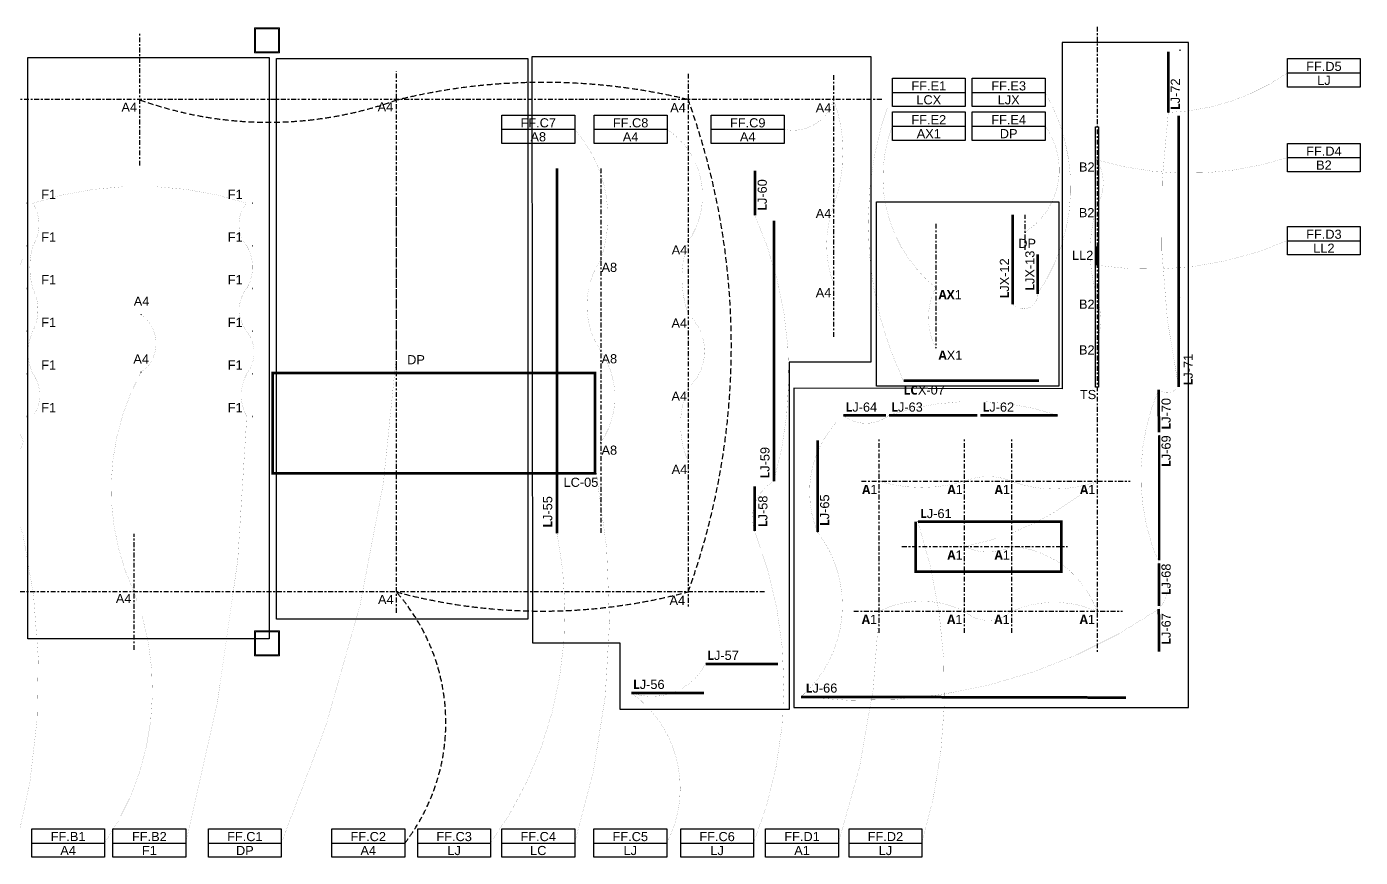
# Model space of a CAD drawing. Header units: millimetres. Extents: x 47511 to 319330, y -16764 to 12078.
# Drawn here: x 299080 to 316594, y -13376 to -2470 of the extents above; entities that cross this region are included whole.
import ezdxf

# ---------------------------------------------------------------- set-up
doc = ezdxf.new("R2010")
doc.units = ezdxf.units.MM
for name, pattern in [('ACAD_ISO02W100', [15, 12, -3]), ('Center 1_4_', [13.493749999999999, 6.349999999999999, -2.38125, 2.38125, -2.38125]), ('Dash - Tight', [4.5, 3, -1.5]), ('DASHDOT', [25.4, 12.7, -6.35, 0, -6.35])]:
    doc.linetypes.add(name, pattern=pattern)
doc.layers.add('0-CountArea', color=152, linetype='Continuous', plot=False, transparency=0.5)
for name, color, linetype, lineweight in [('A-LABEL-FF', 7, 'Continuous', 9), ('E-LUM-CIRC', 5, 'Dash - Tight', 30), ('E-LUM-DIM', 7, 'Center 1_4_', 30), ('E-LUM-DL', 131, 'Continuous', 30), ('E-LUM-FL', 21, 'Continuous', 30), ('E-LUM-GFIT', 252, 'Continuous', 30), ('E-LUM-LED', 20, 'DASHDOT', 30), ('E-LUM-LL', 175, 'Continuous', 30), ('E-LUM-PDT', 135, 'Continuous', 30), ('E-LUM-SP', 143, 'Continuous', 30), ('E-LUM-TRK', 31, 'Continuous', 30), ('S-COLS', 7, 'Continuous', 5)]:
    doc.layers.add(name, color=color, linetype=linetype, lineweight=lineweight)
doc.layers.add('Specialty Equipment', color=7, linetype='Continuous', lineweight=5, true_color=0x008040)
doc.styles.add('1-1', font='Yu Gothic UI Semibold.ttf', dxfattribs={"height": 1.5})
doc.styles.add('Arial_1', font='arial.ttf', dxfattribs={"height": 119.9999999999999})

# ---------------------------------------------------------------- blocks, each defined once
blk = doc.blocks.new('S_COL_Square_Finish - 300 x 300-6801514-S_1000_L1_First floor')
at = {"layer": 'S-COLS'}
for p, q in [((164.9999999999999, 164.9999999999999), (-165.0000000000001, 164.9999999999999)), ((-165.0000000000001, 164.9999999999999), (-165, -165.0000000000003)), ((150.0000000000004, 149.9999999999998), (-150.0000000000001, 149.9999999999998)), ((-150.0000000000001, 149.9999999999998), (-150.0000000000001, -149.9999999999995)), ((-150.0000000000001, -150.0000000000003), (-150.0000000000001, 149.9999999999998)), ((-150.0000000000001, 149.9999999999998), (150.0000000000004, 149.9999999999998)), ((150.0000000000004, -149.9999999999995), (150.0000000000004, 149.9999999999998)), ((150.0000000000004, 149.9999999999998), (150.0000000000004, -150.0000000000003)), ((164.9999999999999, -165.0000000000003), (164.9999999999999, 164.9999999999999)), ((-165, -165.0000000000003), (164.9999999999999, -165.0000000000003)), ((-150.0000000000001, -149.9999999999995), (150.0000000000004, -149.9999999999995)), ((150.0000000000004, -150.0000000000003), (-150.0000000000001, -150.0000000000003))]:
    blk.add_line(p, q, dxfattribs=at)
blk = doc.blocks.new('LC')
at = {"layer": 'E-LUM-LED', "lineweight": 0, "ltscale": 100}
for p, q in [((-0.3484143489331473, 0.3741107117366482), (-0.3484143489331473, 0.4991107117366482)), ((-0.3484143489331473, 0.4991107117366482), (0.1515856510668527, 0.4991107117366482)), ((0, 0.3741107117366482), (-0.3484143489331473, 0.3741107117366482)), ((0, -0.3741107117366482), (0, 0.3741107117366482)), ((0.1515856510668527, 0.4991107117366482), (0.1515856510668527, -0.4991107117366482)), ((-0.3484143489331473, -0.3741107117366482), (-0.3484143489331473, -0.4991107117366482)), ((-0.3484143489331473, -0.3741107117366482), (0, -0.3741107117366482)), ((-0.3484143489331473, -0.4991107117366482), (0.1515856510668527, -0.4991107117366482))]:
    blk.add_line(p, q, dxfattribs=at)
blk = doc.blocks.new('LJX')
at = {"layer": 'E-LUM-LED', "color": 3, "lineweight": 0, "ltscale": 100}
for p, q in [((-0.3484143489331473, 0.3741107117366482), (-0.3484143489331473, 0.4991107117366482)), ((-0.3484143489331473, 0.4991107117366482), (0.1515856510668527, 0.4991107117366482)), ((0, 0.3741107117366482), (-0.3484143489331473, 0.3741107117366482)), ((0, -0.3741107117366482), (0, 0.3741107117366482)), ((0.1515856510668527, 0.4991107117366482), (0.1515856510668527, -0.4991107117366482)), ((-0.3484143489331473, -0.3741107117366482), (-0.3484143489331473, -0.4991107117366482)), ((-0.3484143489331473, -0.3741107117366482), (0, -0.3741107117366482)), ((-0.3484143489331473, -0.4991107117366482), (0.1515856510668527, -0.4991107117366482))]:
    blk.add_line(p, q, dxfattribs=at)
blk = doc.blocks.new('DP')
at = {"layer": 'E-LUM-GFIT', "lineweight": 30}
blk.add_circle((0, 0), 0.8692723396954951, dxfattribs=at)
at = {"layer": 'E-LUM-PDT', "lineweight": 30}
for p, q in [((-0.5284937445539981, 0), (-1.5, 0)), ((0, 1.5), (0, 0.5284937445539981)), ((1.5, 0), (0.5284937445539981, 0)), ((0, -0.5284937445539981), (0, -1.5))]:
    blk.add_line(p, q, dxfattribs=at)
for radius in [0.8692723396954951, 0.5284937445268401]:
    blk.add_circle((0, 0), radius, dxfattribs=at)
at = {"layer": 'E-LUM-PDT', "lineweight": 30, "insert": (-0.2037465251050889, 0.4385649404139258), "char_height": 0.867345597444381, "attachment_point": 1, "style": '1-1'}
blk.add_mtext_dynamic_manual_height_columns('P', width=0.867345597444381, gutter_width=4.336727987221905, heights=[0], dxfattribs=at)
blk = doc.blocks.new('LCX')
at = {"layer": 'E-LUM-LED', "lineweight": 0, "ltscale": 100}
for p, q in [((-0.3484143489331473, 0.3741107117366482), (-0.3484143489331473, 0.4991107117366482)), ((-0.3484143489331473, 0.4991107117366482), (0.1515856510668527, 0.4991107117366482)), ((0, 0.3741107117366482), (-0.3484143489331473, 0.3741107117366482)), ((0, -0.3741107117366482), (0, 0.3741107117366482)), ((0.1515856510668527, 0.4991107117366482), (0.1515856510668527, -0.4991107117366482)), ((-0.3484143489331473, -0.3741107117366482), (-0.3484143489331473, -0.4991107117366482)), ((-0.3484143489331473, -0.3741107117366482), (0, -0.3741107117366482)), ((-0.3484143489331473, -0.4991107117366482), (0.1515856510668527, -0.4991107117366482))]:
    blk.add_line(p, q, dxfattribs=at)
blk = doc.blocks.new('TS')
at = {"layer": 'E-LUM-TRK', "linetype": 'ByBlock', "lineweight": 0, "ltscale": 10}
h = blk.add_hatch(color=256, dxfattribs=at)
h.dxf.hatch_style = 1
h.paths.add_polyline_path([(0.3484143489331473, 0.3741107117366482), (0, 0.3741107117366482), (0, -0.3741107117366482), (0.3484143489331473, -0.3741107117366482)])
blk.add_lwpolyline([(0, 0.3741107117366482), (0.3484143489331473, 0.3741107117366482), (0.3484143489331473, -0.3741107117366482), (0, -0.3741107117366482)], close=True, dxfattribs=at)
blk = doc.blocks.new('F1')
at = {"layer": 'E-LUM-FL', "lineweight": 30, "ltscale": 100}
h = blk.add_hatch(color=256, dxfattribs=at)
h.dxf.hatch_style = 1
h.paths.add_polyline_path([(1.5, 1.5), (-1.5, 1.5), (0, 0)])
for p, q in [((1.5, 1.5), (-1.5, 1.5)), ((-1.5, 1.5), (0, 0)), ((0, 0), (1.5, 1.5))]:
    blk.add_line(p, q, dxfattribs=at)
at = {"layer": 'E-LUM-FL', "lineweight": 30}
blk.add_lwpolyline([(-1.5, 3), (1.5, 3), (1.5, 0), (-1.5, 0)], close=True, dxfattribs=at)
at = {"layer": 'E-LUM-GFIT', "lineweight": 30}
blk.add_lwpolyline([(-1.5, 3), (1.5, 3), (1.5, 0), (-1.5, 0)], close=True, dxfattribs=at)
blk = doc.blocks.new('A4')
at = {"layer": 'E-LUM-DL', "lineweight": 30}
for p, q in [((0, 1.499999999992724), (0, -1.500000000007276)), ((1.5, -7.275957614183426e-12), (-1.5, -7.275957614183426e-12))]:
    blk.add_line(p, q, dxfattribs=at)
blk.add_circle((0, -7.275957614183426e-12), 0.8692723396954951, dxfattribs=at)
at = {"layer": 'E-LUM-GFIT', "lineweight": 0}
blk.add_circle((0, -7.275957614183426e-12), 0.8692723396954951, dxfattribs=at)
blk = doc.blocks.new('A8')
at = {"layer": 'E-LUM-DL', "lineweight": 30}
for p, q in [((1.5, 0), (-1.5, 0)), ((0, 1.5), (0, -1.5))]:
    blk.add_line(p, q, dxfattribs=at)
blk.add_circle((0, 0), 0.8692723396954951, dxfattribs=at)
at = {"layer": 'E-LUM-GFIT', "lineweight": 0}
blk.add_circle((0, 0), 0.8692723396954951, dxfattribs=at)
blk = doc.blocks.new('AX1')
at = {"layer": 'E-LUM-DL', "lineweight": 0, "ltscale": 100}
h = blk.add_hatch(color=256, dxfattribs=at)
h.dxf.hatch_style = 1
edge = h.paths.add_edge_path()
edge.add_arc((0, 7.275957614183426e-12), 0.8692723396954951, 0, 360)
at = {"layer": 'E-LUM-DL', "lineweight": 30}
for p, q in [((1.5, 7.275957614183426e-12), (-1.5, 7.275957614183426e-12)), ((0, 1.500000000007276), (0, -1.499999999992724))]:
    blk.add_line(p, q, dxfattribs=at)
blk.add_circle((0, 7.275957614183426e-12), 0.8692723396954951, dxfattribs=at)
at = {"layer": 'E-LUM-GFIT', "lineweight": 0}
blk.add_circle((0, 7.275957614183426e-12), 0.8692723396954951, dxfattribs=at)
blk = doc.blocks.new('B2')
at = {"layer": 'E-LUM-SP', "lineweight": 30}
h = blk.add_hatch(color=256, dxfattribs=at)
h.dxf.hatch_style = 1
h.paths.add_polyline_path([(-0.6281498283947955, 0.647336055387882), (-1.852577966032776e-09, -1.806318539188112e-09), (0.6468912980985457, 0.628607842232922, 0.4140062720843436)])
h.paths.add_polyline_path([(-0.6468913017972082, -0.6286078458392492, 0.4140062720825565), (0.6281498246921091, -0.6473360590030641), (-1.852578038891162e-09, -1.806318650210414e-09)])
at = {"layer": 'E-LUM-GFIT', "lineweight": 30}
blk.add_circle((-1.84809323400259e-09, -1.80443748831749e-09), 0.9020067491609749, dxfattribs=at)
at = {"layer": 'E-LUM-SP', "lineweight": 30}
for p, q in [((0.6468912980926689, 0.6286078422272112), (-1.15143536234973, -1.11889169128699)), ((1.11810587279615, -1.152257342073426), (-0.6281498283933615, 0.647336055386404))]:
    blk.add_line(p, q, dxfattribs=at)
blk.add_circle((-1.84809323400259e-09, -1.80443748831749e-09), 0.9020067491609749, dxfattribs=at)
blk.add_arc((0.008444299761322327, 0.5723499693995109), 2.050760635824496, 235.5570683131921, 302.7583856841853, dxfattribs=at)
blk = doc.blocks.new('LL2')
at = {"layer": 'E-LUM-LL', "lineweight": 0, "ltscale": 100}
for p, q in [((0.3484143489331473, 0.4991107117384672), (-0.1515856510668527, 0.4991107117384672)), ((-0.1515856510668527, -0.4991107117384672), (-0.1515856510668527, 0.4991107117384672)), ((0.3484143489331473, 0.3741107117384672), (0, 0.3741107117384672)), ((0, 0.3741107117384672), (0, -0.3741107117384672)), ((0.3484143489331473, 0.3741107117384672), (0.3484143489331473, 0.4991107117384672)), ((0.3484143489331473, -0.4991107117384672), (-0.1515856510668527, -0.4991107117384672)), ((0, -0.3741107117384672), (0.3484143489331473, -0.3741107117384672)), ((0.3484143489331473, -0.3741107117384672), (0.3484143489331473, -0.4991107117384672))]:
    blk.add_line(p, q, dxfattribs=at)
blk = doc.blocks.new('A1')
at = {"layer": 'E-LUM-DL', "lineweight": 30}
for p, q in [((1.5, 0), (-1.5, 0)), ((0, 1.5), (0, -1.5))]:
    blk.add_line(p, q, dxfattribs=at)
blk.add_circle((0, 0), 0.8692723396954951, dxfattribs=at)
at = {"layer": 'E-LUM-GFIT', "lineweight": 0}
blk.add_circle((0, 0), 0.8692723396954951, dxfattribs=at)

msp = doc.modelspace()

# ---------------------------------------------------------------- linework, layer by layer
at = {"layer": '0-CountArea', "ltscale": 10}
for points in [[(309153.5291023114, -7218.168552757881), (309153.5291023114, -11408.68897073163), (314336.0219565857, -11408.68897073163), (314336.0219565857, -2677.843520183756), (312677.7628271523, -2677.843520183756), (312677.7628271523, -7225.431316854723)], [(299094.3964054933, -2875.777932590689), (302263.3781478677, -2875.777932590689), (302263.3781478677, -10508.88198556827), (299094.3964054933, -10508.88198556827)], [(302360.3058216167, -2887.812576454715), (305661.131479497, -2887.812576454715), (305661.131479497, -10248.55236731435), (302360.3058216167, -10248.55236731435)], [(305716.2557495089, -2861.718788440281), (310165.1487823986, -2861.718788440281), (310165.1487823986, -6874.103936591418), (309092.7344795816, -6874.103936591418), (309092.7344795816, -11434.76570529607), (306873.0860849292, -11434.76570529607), (306873.0860849292, -10562.50815391162), (305728.9977646554, -10562.50815391162)], [(310242.0667245005, -4769.325728311669), (312634.5626906775, -4769.325728311669), (312634.5626906775, -7190.695633327763), (310242.0667245005, -7190.695633327763)]]:
    msp.add_lwpolyline(points, close=True, dxfattribs=at)
at = {"layer": 'E-LUM-CIRC', "linetype": 'ByBlock', "ltscale": 10}
for p, q in [((315637.0554755626, -3076.833140034883), (316593.5289592468, -3076.833140034883)), ((310448.3841389918, -3332.552626259348), (311404.8576226759, -3332.552626259348)), ((311497.3855904282, -3332.552626259348), (312453.8590741123, -3332.552626259348)), ((305319.8717649953, -3817.753044661542), (306276.3452486795, -3817.753044661542)), ((306532.9126275832, -3817.753044661542), (307489.3861112673, -3817.753044661542)), ((308070.8391538552, -3817.753044661542), (309027.3126375393, -3817.753044661542)), ((310448.3841389918, -3776.645206950678), (311404.8576226759, -3776.645206950678)), ((311497.3855904282, -3776.645206950678), (312453.8590741123, -3776.645206950678)), ((315637.0554755626, -4189.646551180995), (316593.5289592468, -4189.646551180995)), ((315637.0554755626, -5280.351204202409), (316593.5289592468, -5280.351204202409)), ((299146.0045558662, -13188.26100937178), (300102.4780395503, -13188.26100937178)), ((300213.0123599804, -13188.26100937178), (301169.4858436646, -13188.26100937178)), ((301467.0255302264, -13188.26100937178), (302423.4990139105, -13188.26100937178)), ((303087.5775873738, -13188.26100937178), (304044.051071058, -13188.26100937178)), ((304215.5149405144, -13188.26100937178), (305171.9884241985, -13188.26100937178)), ((305319.8717649953, -13188.26100937178), (306276.3452486795, -13188.26100937178)), ((306528.3182701365, -13188.26100937178), (307484.7917538207, -13188.26100937178)), ((307668.451593719, -13188.26100937178), (308624.9250774031, -13188.26100937178)), ((308784.057376531, -13188.26100937178), (309740.5308602151, -13188.26100937178)), ((309878.8748218958, -13188.26100937178), (310835.3483055799, -13188.26100937178))]:
    msp.add_line(p, q, dxfattribs=at)
for points in [[(315637.0554755626, -2889.477364299717), (316593.5289592468, -2889.477364299717), (316593.5289592468, -3264.18891577005), (315637.0554755626, -3264.18891577005)], [(310448.3841389918, -3145.196850524182), (311404.8576226759, -3145.196850524182), (311404.8576226759, -3519.908401994515), (310448.3841389918, -3519.908401994515)], [(311497.3855904282, -3145.196850524182), (312453.8590741123, -3145.196850524182), (312453.8590741123, -3519.908401994515), (311497.3855904282, -3519.908401994515)], [(305319.8717649953, -3630.397268926376), (306276.3452486795, -3630.397268926376), (306276.3452486795, -4005.108820396708), (305319.8717649953, -4005.108820396708)], [(306532.9126275832, -3630.397268926376), (307489.3861112673, -3630.397268926376), (307489.3861112673, -4005.108820396708), (306532.9126275832, -4005.108820396708)], [(308070.8391538552, -3630.397268926376), (309027.3126375393, -3630.397268926376), (309027.3126375393, -4005.108820396708), (308070.8391538552, -4005.108820396708)], [(310448.3841389918, -3589.289431215511), (311404.8576226759, -3589.289431215511), (311404.8576226759, -3964.000982685844), (310448.3841389918, -3964.000982685844)], [(311497.3855904282, -3589.289431215511), (312453.8590741123, -3589.289431215511), (312453.8590741123, -3964.000982685844), (311497.3855904282, -3964.000982685844)], [(315637.0554755626, -4002.290775445828), (316593.5289592468, -4002.290775445828), (316593.5289592468, -4377.002326916161), (315637.0554755626, -4377.002326916161)], [(315637.0554755626, -5092.995428467242), (316593.5289592468, -5092.995428467242), (316593.5289592468, -5467.706979937575), (315637.0554755626, -5467.706979937575)], [(299146.0045558662, -13000.90523363661), (300102.4780395503, -13000.90523363661), (300102.4780395503, -13375.61678510695), (299146.0045558662, -13375.61678510695)], [(300213.0123599804, -13000.90523363661), (301169.4858436646, -13000.90523363661), (301169.4858436646, -13375.61678510695), (300213.0123599804, -13375.61678510695)], [(301467.0255302264, -13000.90523363661), (302423.4990139105, -13000.90523363661), (302423.4990139105, -13375.61678510695), (301467.0255302264, -13375.61678510695)], [(303087.5775873738, -13000.90523363661), (304044.051071058, -13000.90523363661), (304044.051071058, -13375.61678510695), (303087.5775873738, -13375.61678510695)], [(304215.5149405144, -13000.90523363661), (305171.9884241985, -13000.90523363661), (305171.9884241985, -13375.61678510695), (304215.5149405144, -13375.61678510695)], [(305319.8717649953, -13000.90523363661), (306276.3452486795, -13000.90523363661), (306276.3452486795, -13375.61678510695), (305319.8717649953, -13375.61678510695)], [(306528.3182701365, -13000.90523363661), (307484.7917538207, -13000.90523363661), (307484.7917538207, -13375.61678510695), (306528.3182701365, -13375.61678510695)], [(307668.451593719, -13000.90523363661), (308624.9250774031, -13000.90523363661), (308624.9250774031, -13375.61678510695), (307668.451593719, -13375.61678510695)], [(308784.057376531, -13000.90523363661), (309740.5308602151, -13000.90523363661), (309740.5308602151, -13375.61678510695), (308784.057376531, -13375.61678510695)], [(309878.8748218958, -13000.90523363661), (310835.3483055799, -13000.90523363661), (310835.3483055799, -13375.61678510695), (309878.8748218958, -13375.61678510695)]]:
    msp.add_lwpolyline(points, close=True, dxfattribs=at)
at = {"layer": 'E-LUM-CIRC', "ltscale": 25, "const_width": 1}
for points in [[(315637.0554755626, -3076.833140034883, -0.1447765647557884), (314071.9222467054, -3597.158678081192, 0.08457509452568897), (314205.8659602948, -7198.929243610553, -0.4077429000354115), (313944.4222465651, -7236.737960637292, 0.2063743000572436), (313949.9222466727, -9516.737960632498, -0.3770915023466516), (313946.9222466528, -10116.73796063251, -0.1808285288246936), (309249.2324978928, -11268.7824250112, 0.3938555486376931), (309467.6532153209, -9106.684431468035, -0.3156664760733004), (309803.2324979359, -7571.263714046705, 0.3554519201130481), (310402.232497926, -7571.263714046705, -0.1637905880662464), (312619.6532153637, -7572.51470734601)], [(309678.4202799186, -5855.242340591751, -0.1780066831737059), (309678.0965898669, -4815.874432305587, 0.1754805202770191), (309678.6532153788, -3428.392197312023, -0.395622922669824), (309027.3126375393, -3817.753044661542)], [(310593.8492818116, -7122.110635170378, -0.2045856217224856), (310448.3841389918, -3332.552626259348)], [(312453.8590741123, -3332.552626259348, -0.2901921569880032), (312354.648802273, -5978.263168454301, -0.7116946029791305), (312030.5526798638, -6113.384867949077)], [(306618.5636397983, -7931.378410599675, 0.3089360361207464), (306618.3048335631, -6729.77452296963, -0.3025640865538469), (306618.5505172286, -5530.498100755052, 0.2704054418120825), (306276.3452486795, -3817.753044661542)], [(307765.9785314825, -8173.318414891153, -0.2098137617152226), (307767.941813711, -7211.425005307668, 0.4460554334842027), (307767.9928459264, -6248.676294487683, -0.1706701006510715), (307766.431260136, -5291.167072897442, 0.419869725084498), (307489.3861112673, -3817.753044661542)], [(311017.2606566174, -6688.222676203717, -0.2381764340503588), (311016.5389152857, -5895.15127059388, -0.3254979160599282), (310448.3841389918, -3776.645206950678)], [(312188.708076583, -5169.790700110272, 0.4321535213953151), (312453.8590741123, -3776.645206950678)], [(313136.4346385527, -6622.02553966899, 0.157222941732389), (313136.3281999321, -6022.15273604625, -0.1517031004184599), (313136.2917483496, -4822.473276198623, 0.2727484499550936), (313135.1486267252, -4220.381201741417, 0.1511776068604312), (315637.0554755626, -4189.646551180995)], [(299160.9222465993, -7587.600168432022, 0.3242286529108489), (299160.9222465993, -7027.600168432022, -0.2257714684290951), (299160.9222465993, -6467.600168432022, 0.2408281461413204), (299160.9222465993, -5907.600168432007, -0.1397723776904205), (299160.9222465993, -5347.600168431876, 0.2908998523740216), (299160.9222465993, -4787.600168431745, -0.1579808578742265), (301970.9222465993, -4787.600168431753, 0.3692213295574459), (301970.9222465993, -5347.600168431884, -0.2678571428572992), (301970.9222465993, -5907.600168432014, 0.3541932970675477), (301970.9222465993, -6467.600168432029, -0.3392857142858283), (301970.9222465993, -7027.600168432029, 0.2603731479028401), (301970.9222465993, -7587.600168432029, -0.05948841802765952), (301169.4858436646, -13188.26100937178)], [(308643.3178168543, -4948.883004464456, -0.1769182576926918), (308890.1956361224, -8441.10410475162, 0.362725664983146), (308642.5676432883, -9100.719802304186, -0.1913205774936874), (308624.9250774031, -13188.26100937178)], [(313136.2647741787, -5603.247931835605, 0.1403723213265416), (315637.0554755626, -5280.351204202409)], [(299031.1062519901, -5507.918250663221, 0.2224041307921033), (299037.1586727331, -7920.516905327808, 0.2194483276390094), (299030.192775335, -9127.676148831393, -0.1196895442257888), (298952.0179826718, -13188.26100937178)], [(300584.8520359955, -6251.78384903133, -0.5193287050698151), (300580.7665426393, -7007.149924180136, 0.2383129663836106), (300490.1019797797, -9893.125419345466, -0.2499022040542841), (300102.4780395503, -13188.26100937178)], [(303931.4047459431, -6827.050681056935, -0.08750745922810689), (302423.4990139105, -13188.26100937178)], [(306561.1465652527, -8336.43071906305, -0.1232830048950078), (306276.3452486795, -13188.26100937178)], [(310275.0616564545, -8438.514707345043, 0.1462505424394172), (311395.6532153479, -8438.514707345043, -0.1992145132694297), (312015.6532153479, -8438.514707345043, 0.1821314553548737), (313136.2447742413, -8438.514707345043, -0.1342573413213051), (311395.7941001201, -9293.51470749652, 0.2403225928164619), (312015.7941001201, -9293.51470749652, -0.297046703559974), (313135.9222466518, -10145.96463759226, 0.2111559726748443), (312015.3306877584, -10145.96463759226, -0.3833941354274926), (311395.3306877584, -10145.96463759226, 0.2373965302150099), (310274.739128865, -10145.96463759226, -0.07263212396391817), (309740.5308602151, -13188.26100937178)], [(310783.2324979012, -8968.559171757253, -0.1534346643691147), (310835.3483055799, -13188.26100937178)], [(306043.9131915193, -9122.407431681539, -0.2095642755008187), (305171.9884241985, -13188.26100937178)], [(307995.3049138213, -10836.9936190711, -0.3713237901218557), (307020.2899682297, -11216.55610471034, -0.3741874743254806), (307484.7917538207, -13188.26100937178)]]:
    msp.add_lwpolyline(points, format="xyb", dxfattribs=at)
at = {"layer": 'E-LUM-CIRC', "ltscale": 25}
msp.add_lwpolyline([(300563.7487568764, -3430.03517147481, 0.173160081652868), (303932.5084998584, -3436.025356754093, -0.1200688645362193), (307765.8655315771, -3427.664120564834, -0.1755907548219131), (307767.301018619, -9889.6762140172, -0.1317062082327438), (303934.1510081617, -9891.280683420846, -0.3599851787357577), (304044.051071058, -13191.11057897372)], format="xyb", dxfattribs=at)
at = {"layer": 'E-LUM-DIM', "ltscale": 10}
for p, q in [((300565.9222465993, -4293.514707330847), (300565.9222465993, -2563.269687293199)), ((313136.2447742413, -2470.26968729317), (313136.2447742413, -10698.50536056204)), ((303936.2740647419, -10163.9491021983), (303936.2740647419, -3052.666063602082)), ((307767.3010186191, -3087.649069619365), (307767.301018619, -10088.01630791661)), ((309678.6532153788, -6543.514707330891), (309678.6532153788, -3087.649069619372)), ((310308.6532153792, -3428.392197312023), (289807.7167916145, -3428.392197312023)), ((306618.6532153788, -4330.263714010514), (306618.6532153787, -9130.263714010514)), ((303936.2740647419, -6979.985871101577), (303936.2740647419, -4734.378158534259)), ((311017.9196051063, -5057.552585054524), (311017.9196051064, -6688.304746871967)), ((312190.3947742411, -5398.514707330964), (312190.3947742411, -4940.263714016444)), ((310273.3518353928, -10430.26371401655), (310272.9326086238, -7886.064777096872)), ((311395.9814107923, -10430.26371401655), (311395.5621840233, -7886.064777096879)), ((312015.9814107923, -10430.26371401655), (312015.5621840233, -7886.064777096879)), ((310041.751602561, -8438.51470734505), (313572.0528020601, -8438.51470734505)), ((300493.4222465993, -10652.26371401786), (300493.4222465993, -9127.088714016543)), ((310573.2902569665, -9293.514707344082), (312746.0774192313, -9293.514707344082)), ((308770.7537667356, -9889.6762140172), (290018.3032877408, -9889.6762140172)), ((309940.7122289828, -10145.96463759226), (313471.013428482, -10145.96463759226))]:
    msp.add_line(p, q, dxfattribs=at)
at = {"layer": 'E-LUM-LED', "color": 3, "ltscale": 10, "const_width": 35}
for points in [[(314071.9222467054, -3597.158678081192), (314071.9222467322, -2796.737960634622)], [(314205.8659602948, -7198.929243610553), (314206.1287741672, -3636.737960639075)], [(306043.6087509655, -9122.684431457172), (306043.6087509655, -4330.263714010514)], [(308643.6728217403, -4947.671472748436), (308643.9356356127, -4360.250813344712)], [(308893.1757123141, -8437.793042595105), (308893.1757123141, -5015.360967587163)], [(312029.5003098279, -6115.935424777621), (312029.5003098279, -4940.263714016444)], [(312357.494774241, -5980.935424777635), (312357.494774241, -5458.514707330978)], [(313949.4222465662, -7797.158678084117), (313944.4222465651, -7236.737960637292)], [(309803.2324979359, -7571.263714046705), (310363.6532153826, -7571.263714046698)], [(310402.232497926, -7571.263714046705), (311562.6532153728, -7572.51470734601)], [(311602.232497917, -7571.263714046705), (312619.6532153637, -7572.51470734601)], [(313951.9222466538, -9477.158678079315), (313951.9222467085, -7836.73796063265)], [(309467.6532153209, -9106.684431468035), (309467.6532153611, -7901.263714021348)], [(308641.8419587135, -9092.67106839869), (308642.1047725859, -8505.250408994965)], [(310783.2324979012, -8968.559171757253), (312665.7266384048, -8968.559171757253), (312665.7266384048, -9624.134044255654), (310752.6554612854, -9624.134044255654), (310752.6554612854, -8968.559171757253)], [(313949.9222466538, -10077.15867807915), (313949.9222466727, -9516.737960632498)], [(313951.9222466538, -10677.15867807934), (313946.9222466528, -10116.73796063251)], [(307996.232497929, -10836.41617309358), (308948.6532153756, -10836.41617309358)], [(307021.232497929, -11217.61309658376), (307973.6532153756, -11217.61309658376)], [(309249.2324978928, -11268.7824250112), (313515.6532153069, -11278.50536060218)]]:
    msp.add_lwpolyline(points, dxfattribs=at)
at = {"layer": 'E-LUM-LED', "ltscale": 10, "const_width": 35}
for points in [[(306561.0739328223, -8335.308178429783), (302310.2978193564, -8335.308178429783), (302310.2978193564, -7014.925081802532), (306542.7575479074, -7014.925081802532), (306542.7575479074, -8335.308178429783)], [(310596.2240567949, -7118.559171744077), (312372.498878355, -7118.559171744077)]]:
    msp.add_lwpolyline(points, dxfattribs=at)
at = {"layer": 'E-LUM-LL', "ltscale": 10, "const_width": 35}
msp.add_lwpolyline([(313136.2447742413, -5603.096466326009), (313136.2447742413, -5353.096466326009)], dxfattribs=at)
at = {"layer": 'E-LUM-TRK', "ltscale": 10}
msp.add_lwpolyline([(313117.5392386545, -7202.317243158584), (313117.5392386545, -3786.454972046718), (313154.9503098281, -3786.454972046718), (313154.9503098281, -7202.317243158584)], close=True, dxfattribs=at)
at = {"layer": 'S-COLS'}
for p, q in [((302400.9222465993, -10400.26371401659), (302070.9222465993, -10400.26371401659)), ((302070.9222465993, -10400.26371401659), (302070.9222465993, -10730.26371401655)), ((302085.9222465993, -10415.26371401656), (302385.9222465993, -10415.26371401656)), ((302085.9222465993, -10715.26371401657), (302085.9222465993, -10415.26371401656)), ((302385.9222465993, -10415.26371401656), (302085.9222465993, -10415.26371401656)), ((302085.9222465993, -10415.26371401656), (302085.9222465993, -10715.26371401657)), ((302385.9222465993, -10415.26371401656), (302385.9222465993, -10715.26371401657)), ((302385.9222465993, -10715.26371401657), (302385.9222465993, -10415.26371401656)), ((302400.9222465993, -10730.26371401655), (302400.9222465993, -10400.26371401659)), ((302070.9222465993, -10730.26371401655), (302400.9222465993, -10730.26371401655)), ((302385.9222465993, -10715.26371401657), (302085.9222465993, -10715.26371401657)), ((302085.9222465993, -10715.26371401657), (302385.9222465993, -10715.26371401657))]:
    msp.add_line(p, q, dxfattribs=at)
at = {"layer": 'Specialty Equipment'}
for p, q in [((314235.4222467327, -2780.269687308217), (314215.4222467399, -2780.269687307562)), ((314215.4222466324, -6020.73796064005), (314215.4222466323, -6022.508526163336)), ((314235.4222466252, -6022.508526163998), (314235.4222466252, -6020.713570396802))]:
    msp.add_line(p, q, dxfattribs=at)

# ---------------------------------------------------------------- block references
at = {"layer": 'E-LUM-CIRC', "rotation": 90}
for p in [(299085.9222465993, -4787.600168431745), (302045.9222465993, -4787.600168431753), (299085.9222465993, -5347.600168431876), (302045.9222465993, -5347.600168431884), (299085.9222465993, -5907.600168432007), (302045.9222465993, -5907.600168432014), (299085.9222465993, -6467.600168432022), (302045.9222465993, -6467.600168432029), (299085.9222465993, -7027.600168432022), (302045.9222465993, -7027.600168432029), (299085.9222465993, -7587.600168432022), (302045.9222465993, -7587.600168432029)]:
    msp.add_blockref('F1', p, dxfattribs=at)
at = {"layer": 'E-LUM-DL', "color": 1}
for p in [(300565.2294330541, -3428.392197311659), (303936.2740647419, -3428.392197311659), (307766.6082050739, -3431.625684328326), (309677.9604018335, -3428.392197311565), (309677.9604018335, -4815.581888474771), (307767.9604018335, -5287.969733893078), (309677.7274663734, -5855.242340591387), (300584.1592224503, -6251.783849030966), (307767.9604018335, -6249.27012880324), (300580.0737290941, -7007.149924179772), (307766.6082050739, -7212.879393688185), (307765.2857179372, -8173.318414890789), (300492.7294330541, -9889.676214016836), (303936.2740647419, -9889.676214016836), (307766.6082050739, -9889.676214016596)]:
    msp.add_blockref('A4', p, dxfattribs=at)
at = {"layer": 'E-LUM-DL'}
for name, p in [('AX1', (311016.5389152856, -5895.151270594128)), ('AX1', (311017.9196051063, -6688.304746872214)), ('A1', (310273.0236399484, -8438.514707577007)), ('A1', (311395.6532153481, -8438.514707576935)), ('A1', (312015.653215348, -8438.514707577015)), ('A1', (313136.2447742412, -8438.514707577044)), ('A1', (311395.7941009138, -9293.514707344097)), ('A1', (312015.7940843786, -9293.41254528983)), ('A1', (310273.3049892985, -10145.96463759327)), ('A1', (311395.9345342168, -10145.77965349078)), ('A1', (312015.9345646981, -10145.96463782422)), ('A1', (313136.2447742413, -10145.96463759327))]:
    msp.add_blockref(name, p, dxfattribs=at)
at = {"layer": 'E-LUM-LED', "lineweight": 0}
for p, rotation in [((314071.9222467054, -3597.158678081192), 269.9999999999999), ((308643.6728217403, -4947.671472748436), 269.9999999999999), ((312029.5003098279, -6115.935424777621), 269.9999999999999), ((312357.494774241, -5980.935424777635), 269.9999999999999), ((313944.4222465651, -7236.737960637292), 269.9999999999999), ((314205.8659602948, -7198.929243610553), 269.9999999999999), ((309803.2324979359, -7571.263714046705), 179.9999999999999), ((310402.232497926, -7571.263714046705), 179.9999999999999), ((312619.6532153637, -7571.263714046705), 179.9999999999999), ((313953.9222466896, -7836.73796063265), 269.9999999999999), ((308893.1757123141, -8437.793042595105), 269.9999999999999), ((308641.8419587135, -9092.67106839869), 269.9999999999999), ((309467.6532153209, -9106.684431468035), 269.9999999999999), ((310783.2324979012, -8968.559171757253), 179.9999999999999), ((306043.6087509655, -9122.684431457172), 269.9999999999999), ((313949.9222466727, -9516.737960632498), 269.9999999999999), ((313946.9222466528, -10116.73796063251), 269.9999999999999), ((307996.232497929, -10836.41617309358), 179.9999999999999), ((307021.232497929, -11217.61309658376), 179.9999999999999), ((309249.2324978928, -11268.7824250112), 179.9999999999999)]:
    msp.add_blockref('LJX', p, dxfattribs=dict(at, rotation=rotation))
at = {"layer": 'E-LUM-LED', "lineweight": 0, "ltscale": 10, "rotation": 179.9999999999526}
msp.add_blockref('LCX', (310596.2240567949, -7118.559171744077), dxfattribs=at)
at = {"layer": 'E-LUM-LED', "linetype": 'ACAD_ISO02W100', "lineweight": 0}
msp.add_blockref('LC', (306561.0739328223, -8335.308178429783), dxfattribs=at)
at = {"layer": 'E-LUM-LL'}
for p in [(306618.6532153788, -5530.263714010514), (306618.4075317133, -6729.540136225085), (306618.6663379484, -7931.144023855129)]:
    msp.add_blockref('A8', p, dxfattribs=at)
at = {"layer": 'E-LUM-LL', "rotation": 90}
msp.add_blockref('LL2', (313136.2647741787, -5603.247931835605), dxfattribs=at)
at = {"layer": 'E-LUM-PDT', "linetype": 'Continuous', "lineweight": 0, "ltscale": 10}
for p in [(312190.3947742411, -5169.389210673704), (303938.6184578679, -6817.811303739443)]:
    msp.add_blockref('DP', p, dxfattribs=at)
at = {"layer": 'E-LUM-SP', "rotation": 90}
for p in [(313136.244774151, -4220.705519353724), (313136.2447741511, -4822.624572703251), (313136.2447741511, -6019.737960512808), (313136.5272530802, -6621.737960514729)]:
    msp.add_blockref('B2', p, dxfattribs=at)
at = {"layer": 'E-LUM-TRK', "linetype": 'ByBlock', "lineweight": 0, "rotation": 90}
msp.add_blockref('TS', (313136.2447742413, -7219.737960605242), dxfattribs=at)
at = {"layer": 'S-COLS'}
msp.add_blockref('S_COL_Square_Finish - 300 x 300-6801514-S_1000_L1_First floor', (302235.7991243391, -2650.269687293207), dxfattribs=at)

# ---------------------------------------------------------------- texts
at = {"layer": 'A-LABEL-FF', "ltscale": 10, "char_height": 1, "width": 40.59131273021456, "attachment_point": 1, "style": '1-1'}
for s, insert in [('STAIRS', (300545.1000872018, -5070.327826424771)), ('DINING', (304236.6706697972, -5070.327826424771)), ('FOH KITCHEN', (307296.5732389113, -5070.327826424771))]:
    msp.add_mtext(s, dxfattribs=dict(at, insert=insert))
at = {"layer": 'E-LUM-CIRC', "color": 7, "lineweight": 0, "char_height": 119.9999999999999, "attachment_point": 1, "style": 'Arial_1'}
for s, insert in [('\\pxqc;FF.D5', (315637.0554755626, -2931.624295932677)), ('\\pxqc;LJ', (315637.0554755626, -3114.782502765156)), ('\\pxqc;FF.E1', (310448.3841389918, -3187.343782157142)), ('\\pxqc;FF.E3', (311497.3855904282, -3187.343782157142)), ('\\pxqc;LCX', (310448.3841389918, -3370.501988989621)), ('\\pxqc;LJX', (311497.3855904282, -3370.501988989621)), ('\\pxqc;FF.C7', (305319.8717649953, -3672.544200559336)), ('\\pxqc;FF.C8', (306532.9126275832, -3672.544200559336)), ('\\pxqc;FF.C9', (308070.8391538552, -3672.544200559336)), ('\\pxqc;FF.E2', (310448.3841389918, -3631.436362848472)), ('\\pxqc,t0;FF.E4', (311497.3855904282, -3631.436362848472)), ('\\pxqc;AX1', (310448.3841389918, -3814.59456968095)), ('\\pxqc;DP', (311497.3855904282, -3814.59456968095)), ('\\pxqc;A8', (305319.8717649953, -3855.702407391815)), ('\\pxqc;A4', (306532.9126275832, -3855.702407391815)), ('\\pxqc;A4', (308070.8391538552, -3855.702407391815)), ('\\pxqc;FF.D4', (315637.0554755626, -4044.437707078789)), ('\\pxqc;B2', (315637.0554755626, -4227.595913911267)), ('\\pxqc;FF.D3', (315637.0554755626, -5135.142360100202)), ('\\pxqc;LL2', (315637.0554755626, -5318.300566932681)), ('\\pxqc;FF.B1', (299146.0045558662, -13043.05216526958)), ('\\pxqc;FF.B2', (300213.0123599804, -13043.05216526958)), ('\\pxqc;FF.C1', (301467.0255302264, -13043.05216526958)), ('\\pxqc;FF.C2', (303087.5775873738, -13043.05216526958)), ('\\pxqc;FF.C3', (304215.5149405144, -13043.05216526958)), ('\\pxqc;FF.C4', (305319.8717649953, -13043.05216526958)), ('\\pxqc;FF.C5', (306528.3182701365, -13043.05216526958)), ('\\pxqc;FF.C6', (307668.451593719, -13043.05216526958)), ('\\pxqc;FF.D1', (308784.057376531, -13043.05216526958)), ('\\pxqc;FF.D2', (309878.8748218958, -13043.05216526958)), ('\\pxqc;A4', (299146.0045558662, -13226.21037210205)), ('\\pxqc;F1', (300213.0123599804, -13226.21037210205)), ('\\pxqc;DP', (301467.0255302264, -13226.21037210205)), ('\\pxqc;A4', (303087.5775873738, -13226.21037210205)), ('\\pxqc;LJ', (304215.5149405144, -13226.21037210205)), ('\\pxqc;LC', (305319.8717649953, -13226.21037210205)), ('\\pxqc;LJ', (306528.3182701365, -13226.21037210205)), ('\\pxqc;LJ', (307668.451593719, -13226.21037210205)), ('\\pxqc;A1', (308784.057376531, -13226.21037210205)), ('\\pxqc;LJ', (309878.8748218958, -13226.21037210205))]:
    msp.add_mtext_dynamic_manual_height_columns(s, width=956.4734836841167, gutter_width=597.4034271367638, heights=[0], dxfattribs=dict(at, insert=insert))
at = {"layer": 'E-LUM-DL', "color": 7, "lineweight": 0, "char_height": 119.9999999999999, "attachment_point": 1, "style": 'Arial_1'}
for s, insert in [('A4', (300324.4335668401, -3467.374824792409)), ('A4', (303688.9064634578, -3462.57961512098)), ('A4', (307530.7821372912, -3473.370381066779)), ('A4', (309441.750863404, -3475.627832715487)), ('A4', (309441.750863404, -4862.817523878599)), ('A4', (307550.035180716, -5341.261397320137)), ('A8', (306628.719319536, -5569.823718573127)), ('A4', (309441.750863404, -5902.260129289622)), ('{\\fYu Gothic UI Semibold|b1|i0|c128|p34;A\\fYu Gothic UI Semibold|b1|i0|c0|p34;X}1', (311054.3633913111, -5928.572476791036)), ('A4', (300486.2610510089, -6014.691647246145)), ('A4', (307547.8347299355, -6301.261397320137)), ('A4', (300481.2610510089, -6773.507249911221)), ('A8', (306628.719319536, -6769.823718573127)), ('{\\fYu Gothic UI Semibold|b1|i0|c128|p34;A}X1', (311054.3633913111, -6723.607623054442)), ('A4', (307547.4106940664, -7261.261397320137)), ('A8', (306628.7193195359, -7969.823718573127)), ('A4', (307550.035180716, -8221.261397320137)), ('{\\fYu Gothic UI Semibold|b1|i0|c128|p34;A}1', (310051.1193959825, -8486.389603829637)), ('{\\fYu Gothic UI Semibold|b1|i0|c128|p34;A}1', (311171.7109548759, -8486.389603829637)), ('{\\fYu Gothic UI Semibold|b1|i0|c128|p34;A}1', (311791.7109548759, -8486.389603829637)), ('{\\fYu Gothic UI Semibold|b1|i0|c128|p34;A}1', (312912.3025137693, -8486.389603829637)), ('{\\fYu Gothic UI Semibold|b1|i0|c128|p34;A}1', (311170.4805311179, -9347.293097406575)), ('{\\fYu Gothic UI Semibold|b1|i0|c128|p34;A}1', (311790.4805311179, -9347.293097406575)), ('A4', (300250.9085380286, -9917.690714855416)), ('A4', (303693.6932852595, -9931.338076294604)), ('A4', (307521.9747059497, -9941.795886505482)), ('{\\fYu Gothic UI Semibold|b1|i0|c128|p34;A}1', (310046.5495300108, -10192.04916167485)), ('{\\fYu Gothic UI Semibold|b1|i0|c128|p34;A}1', (311167.1410889042, -10192.04916167485)), ('{\\fYu Gothic UI Semibold|b1|i0|c128|p34;A}1', (311787.1410889042, -10192.04916167485)), ('{\\fYu Gothic UI Semibold|b1|i0|c128|p34;A}1', (312908.0551753871, -10192.04916167485))]:
    msp.add_mtext_dynamic_manual_height_columns(s, width=41.12165479621808, gutter_width=597.4034271367638, heights=[0], dxfattribs=dict(at, insert=insert))
at = {"layer": 'E-LUM-LED', "color": 7, "lineweight": 0, "char_height": 119.9999999999999, "attachment_point": 1, "rotation": 90, "style": 'Arial_1'}
for s, insert in [('{\\fYu Gothic UI Semibold|b1|i0|c128|p34;L}J-72', (314104.5836124151, -3564.52583097131)), ('{\\fYu Gothic UI Semibold|b1|i0|c128|p34;L}J-60', (308679.1540751682, -4887.459046583797)), ('{\\fYu Gothic UI Semibold|b1|i0|c128|p34;L}JX-13', (312193.9880007729, -5936.794881140195)), ('{\\fYu Gothic UI Semibold|b1|i0|c128|p34;L}JX-12', (311859.8618609484, -6037.802187119632)), ('{\\fYu Gothic UI Semibold|b1|i0|c128|p34;L}J-71', (314272.6767718982, -7180.353102068533)), ('{\\fYu Gothic UI Semibold|b1|i0|c128|p34;L}J-70', (313982.6767718982, -7760.353102068533)), ('{\\fYu Gothic UI Semibold|b1|i0|c128|p34;L}J-69', (313982.6767718982, -8249.992577392492)), ('{\\fYu Gothic UI Semibold|b1|i0|c128|p34;L}J-59', (308714.7819143356, -8402.214938330697)), ('{\\fYu Gothic UI Semibold|b1|i0|c128|p34;L}J-55', (305861.8746665652, -9047.830501987366)), ('{\\fYu Gothic UI Semibold|b1|i0|c128|p34;L}J-58', (308687.5247282693, -9040.861084820295)), ('{\\fYu Gothic UI Semibold|b1|i0|c128|p34;L}J-65', (309498.482451698, -9025.61587784707)), ('{\\fYu Gothic UI Semibold|b1|i0|c128|p34;L}J-68', (313982.6767718982, -9933.870481721184)), ('{\\fYu Gothic UI Semibold|b1|i0|c128|p34;L}J-67', (313982.6767718982, -10584.55917631945))]:
    msp.add_mtext_dynamic_manual_height_columns(s, width=41.12165479621808, gutter_width=597.4034271367638, heights=[2.03347280334728], dxfattribs=dict(at, insert=insert))
at = {"layer": 'E-LUM-LED', "color": 7, "lineweight": 0, "char_height": 119.9999999999999, "attachment_point": 1, "style": 'Arial_1'}
for s, heights, insert in [('{\\fYu Gothic UI Semibold|b1|i0|c128|p34;LC}X-07', [0], (310595.6290371699, -7180.432570585021)), ('TS', [0], (312911.8328866104, -7239.738584263934)), ('{\\fYu Gothic UI Semibold|b1|i0|c128|p34;L}J-64', [2.03347280334728], (309833.9962142064, -7404.177953416918)), ('{\\fYu Gothic UI Semibold|b1|i0|c128|p34;L}J-63', [2.03347280334728], (310432.9962141965, -7404.177953416918)), ('{\\fYu Gothic UI Semibold|b1|i0|c128|p34;L}J-62', [2.03347280334728], (311632.9962141875, -7404.177953416918)), ('LC-05', [0], (306130.176090821, -8391.673108253482)), ('{\\fYu Gothic UI Semibold|b1|i0|c128|p34;L}J-61', [2.03347280334728], (310812.6496962613, -8801.839973104878)), ('{\\fYu Gothic UI Semibold|b1|i0|c128|p34;L}J-57', [2.03347280334728], (308017.6565390052, -10664.10212791212)), ('{\\fYu Gothic UI Semibold|b1|i0|c128|p34;L}J-56', [2.03347280334728], (307042.6565390052, -11045.2990514023)), ('{\\fYu Gothic UI Semibold|b1|i0|c128|p34;L}J-66', [2.03347280334728], (309310.9428278462, -11093.63353665676))]:
    msp.add_mtext_dynamic_manual_height_columns(s, width=41.12165479621808, gutter_width=597.4034271367638, heights=heights, dxfattribs=dict(at, insert=insert))
at = {"layer": 'E-LUM-LL', "color": 7, "lineweight": 0, "char_height": 119.9999999999999, "attachment_point": 1, "style": 'Arial_1'}
for s, insert in [('F1', (299271.110844318, -4611.691701017109)), ('F1', (301720.5629164782, -4611.691701017116)), ('F1', (299271.110844318, -5171.69170101724)), ('F1', (301720.5629164782, -5171.691701017247)), ('LL2', (312807.9909968419, -5411.461237817835)), ('F1', (299271.110844318, -5731.691701017371)), ('F1', (301720.5629164782, -5731.691701017378)), ('F1', (299271.110844318, -6291.691701017386)), ('F1', (301720.5629164782, -6291.691701017393)), ('F1', (299271.1108443181, -6851.691701017386)), ('F1', (301720.5629164783, -6851.691701017393)), ('F1', (299271.1108443181, -7411.691701017386)), ('F1', (301720.5629164783, -7411.691701017393))]:
    msp.add_mtext_dynamic_manual_height_columns(s, width=41.12165479621808, gutter_width=597.4034271367638, heights=[0], dxfattribs=dict(at, insert=insert))
at = {"layer": 'E-LUM-PDT', "color": 7, "lineweight": 0, "char_height": 119.9999999999999, "attachment_point": 1, "style": 'Arial_1'}
for insert in [(312101.725866815, -5255.556548771572), (304076.6041325814, -6782.590947941491)]:
    msp.add_mtext_dynamic_manual_height_columns('DP', width=41.12165479621808, gutter_width=597.4034271367638, heights=[0], dxfattribs=dict(at, insert=insert))
at = {"layer": 'E-LUM-SP', "color": 7, "lineweight": 0, "char_height": 119.9999999999999, "attachment_point": 1, "style": 'Arial_1'}
for insert in [(312898.7251550328, -4252.259685070028), (312896.7816821647, -4852.259685069963), (312898.7251550325, -6054.259685074598), (312898.7251550325, -6654.259685074299)]:
    msp.add_mtext_dynamic_manual_height_columns('B2', width=41.12165479621808, gutter_width=597.4034271367638, heights=[0], dxfattribs=dict(at, insert=insert))

doc.saveas('drawing.dxf')
